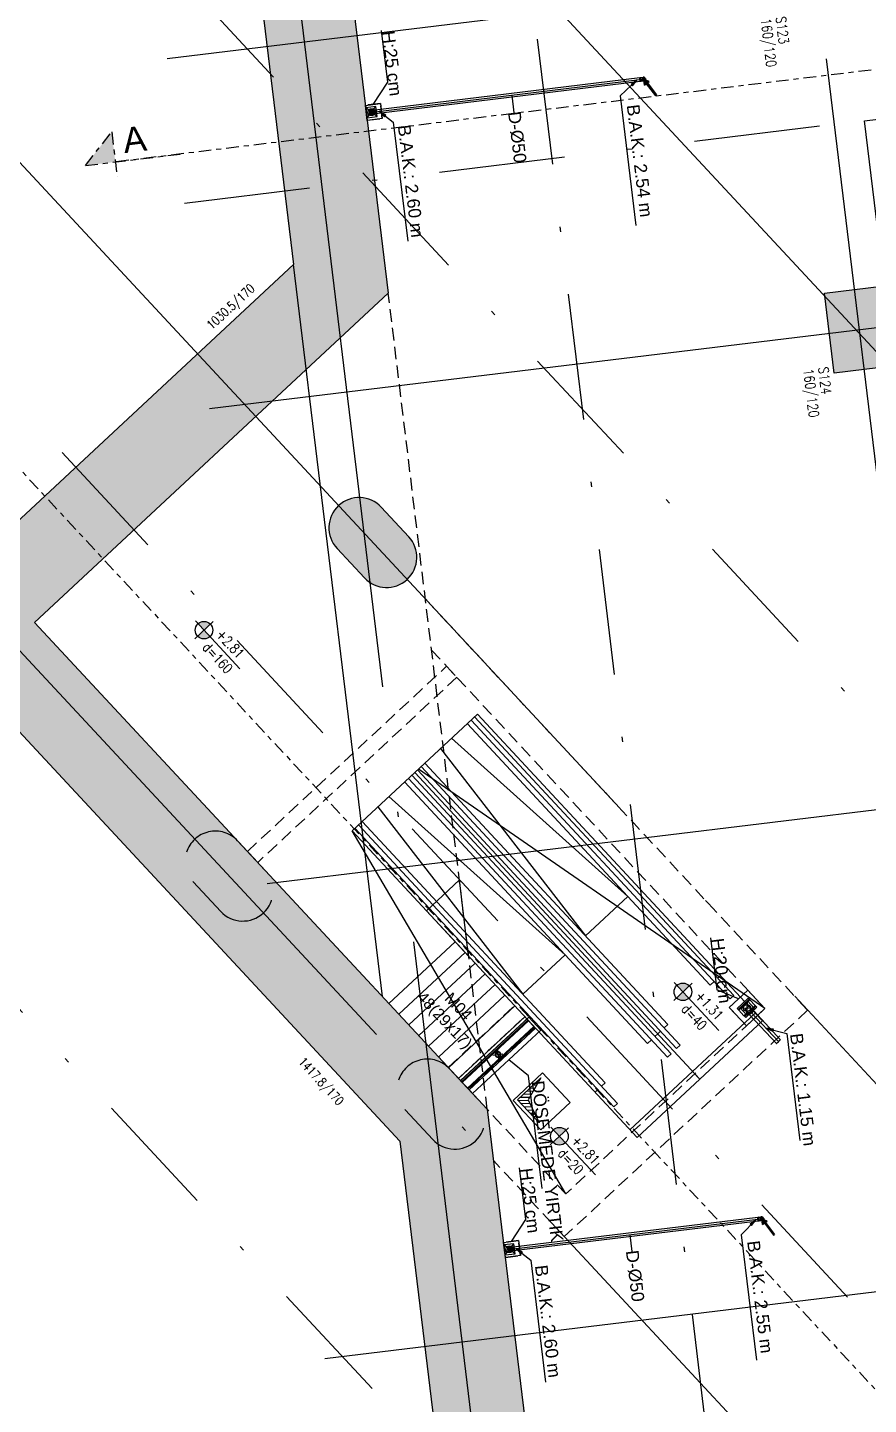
# Model space of a CAD drawing. Header units: millimetres. Extents: x 400408 to 401363, y 4543987 to 4544157.
# Drawn here: x 400431.7 to 400448.41, y 4544053.63 to 4544080.97 of the extents above; entities that cross this region are included whole.
import ezdxf
from ezdxf.enums import TextEntityAlignment as Align

# ---------------------------------------------------------------- set-up
doc = ezdxf.new("R2010")
doc.units = ezdxf.units.MM
for name, pattern in [('AKS', [3, 2.5, -0.25, 0, -0.25]), ('CENTER', [2, 1.25, -0.25, 0.25, -0.25]), ('CIZGI', [0.4, 0.25, -0.15]), ('CONTINU', [0]), ('DASHDOT2', [0.5, 0.25, -0.125, 0, -0.125]), ('HIDDEN', [0.375, 0.25, -0.125])]:
    doc.linetypes.add(name, pattern=pattern)
for name, color, linetype in [('aks prota', 2, 'AKS'), ('altlık_PROTA', 8, 'Continuous'), ('bosluk prota', 2, 'Continuous'), ('bosluk tarama prota', 8, 'Continuous'), ('kesit tarama prota', 252, 'Continuous'), ('kiriş prota', 6, 'Continuous'), ('kolon prota', 1, 'Continuous'), ('kolon tarama prota', 252, 'Continuous'), ('lkolon prota', 4, 'Continuous'), ('lperde prota', 4, 'Continuous'), ('merdiven prota', 2, 'Continuous'), ('perde prota', 1, 'Continuous'), ('PRT-AL-TUNEL_EKSENI', 14, 'DASHDOT2'), ('PRT-MI-a_fit_drainage', 10, 'Continuous'), ('prt-s-taxis', 7, 'Continuous'), ('skesit prota', 7, 'Continuous'), ('st-s_level (kot)', 6, 'Continuous'), ('st-s_levelmark (kot işareti)', 4, 'Continuous'), ('st_s_ölçü', 4, 'Continuous'), ('temel prota', 6, 'Continuous'), ('tkesit prota', 7, 'Continuous'), ('tkolon prota', 6, 'Continuous')]:
    doc.layers.add(name, color=color, linetype=linetype)
doc.styles.add('Arial', font='Arial.ttf')
doc.styles.add('OLCU', font='romanstw.shx')
doc.styles.add('PRT-MI-a_Arial', font='Arial.ttf', dxfattribs={"height": 30})
doc.styles.add('tkolon', font='romanstw.shx')

# ---------------------------------------------------------------- blocks, each defined once
blk = doc.blocks.new('MEKANİK+2.81')
at = {"layer": 'altlık_PROTA'}
for points in [[(17103, -55505), (17201, -55505), (17179, -55467), (17438, -55318), (17423, -55292), (17164, -55441), (17142, -55403), (17083, -55505)], [(36078, -55371), (36151, -55238), (36114, -55224)], [(17083, -55635), (17155, -55768), (17187, -55745)], [(39843, -55905), (39941, -55905), (39919, -55867), (40178, -55718), (40163, -55692), (39904, -55841), (39882, -55803), (39823, -55905)], [(39823, -56022), (39902, -56151), (39933, -56126)], [(17083, -60798), (17203, -60706), (17175, -60678)], [(39823, -60824), (39943, -60732), (39915, -60704)]]:
    blk.add_hatch(color=256, dxfattribs=at).paths.add_polyline_path(points, flags=0)
for p, q in [((36341, -55109), (35708, -55569)), ((35741, -55615), (36374, -55155)), ((35775, -55661), (36408, -55201)), ((36078, -55371), (36235, -54970)), ((36235, -54970), (38371, -54970)), ((17142, -55403), (17083, -55505)), ((17142, -55403), (17083, -55505)), ((17083, -55555), (17083, -55455)), ((17164, -55441), (17142, -55403)), ((17164, -55441), (17142, -55403)), ((17423, -55292), (17164, -55441)), ((17164, -55441), (17423, -55292)), ((17179, -55467), (17438, -55318)), ((17179, -55467), (17438, -55318)), ((17201, -55505), (17179, -55467)), ((17179, -55467), (17201, -55505)), ((17438, -55318), (17423, -55292)), ((17438, -55318), (17423, -55292)), ((35287, -55636), (35691, -55342)), ((35691, -55342), (35985, -55747)), ((36114, -55224), (36078, -55371)), ((36078, -55371), (36151, -55238)), ((36151, -55238), (36114, -55224)), ((17033, -55505), (17083, -55505)), ((17048, -55564), (17048, -55583)), ((17050, -55583), (17050, -60877)), ((17083, -55505), (17201, -55505)), ((17201, -55505), (17083, -55505)), ((17083, -55564), (17083, -55538)), ((17083, -55583), (17083, -55564)), ((17083, -60877), (17083, -55583)), ((17083, -55635), (17155, -55768)), ((17187, -55745), (17083, -55635)), ((17083, -55635), (17354, -56010)), ((17116, -60877), (17116, -55583)), ((17117, -55583), (17117, -55564)), ((17155, -55768), (17187, -55745)), ((35581, -56041), (35287, -55636)), ((35443, -55647), (35467, -55629)), ((35619, -55889), (35443, -55647)), ((35467, -55629), (35479, -55620)), ((35643, -55872), (35467, -55629)), ((35479, -55620), (35604, -55529)), ((35656, -55863), (35479, -55620)), ((35985, -55747), (35581, -56041)), ((35679, -55598), (35602, -55654)), ((35661, -55735), (35602, -55654)), ((35604, -55529), (35621, -55517)), ((35669, -55618), (35604, -55529)), ((35621, -55517), (35645, -55500)), ((35621, -55517), (35797, -55760)), ((35821, -55742), (35645, -55500)), ((35661, -55735), (35738, -55679)), ((35712, -55575), (35704, -55581)), ((35712, -55575), (35770, -55656)), ((35781, -55772), (35716, -55682)), ((35762, -55661), (35770, -55656)), ((35797, -55760), (35781, -55772)), ((35821, -55742), (35797, -55760)), ((40163, -55692), (39904, -55841)), ((39904, -55841), (40163, -55692)), ((39919, -55867), (40178, -55718)), ((39919, -55867), (40178, -55718)), ((40178, -55718), (40163, -55692)), ((40178, -55718), (40163, -55692)), ((17354, -56010), (19947, -56010)), ((35434, -55839), (35202, -56246)), ((35643, -55872), (35619, -55889)), ((35656, -55863), (35643, -55872)), ((35781, -55772), (35656, -55863)), ((39773, -55905), (39823, -55905)), ((39788, -55964), (39788, -55983)), ((39790, -55983), (39790, -60877)), ((39882, -55803), (39823, -55905)), ((39882, -55803), (39823, -55905)), ((39823, -55955), (39823, -55855)), ((39823, -55905), (39941, -55905)), ((39941, -55905), (39823, -55905)), ((39823, -55964), (39823, -55938)), ((39823, -55983), (39823, -55964)), ((39823, -60877), (39823, -55983)), ((39823, -56022), (39902, -56151)), ((39933, -56126), (39823, -56022)), ((39823, -56022), (40090, -56349)), ((39856, -60877), (39856, -55983)), ((39857, -55983), (39857, -55964)), ((39904, -55841), (39882, -55803)), ((39904, -55841), (39882, -55803)), ((39941, -55905), (39919, -55867)), ((39919, -55867), (39941, -55905)), ((34167, -56246), (35202, -56246)), ((39902, -56151), (39933, -56126)), ((40090, -56349), (42600, -56349)), ((17083, -58147), (17435, -58147)), ((39823, -58548), (40160, -58548)), ((35294, -60019), (35577, -59813)), ((35577, -59813), (36664, -61310)), ((36381, -61516), (35294, -60019)), ((35326, -60060), (35350, -60042)), ((36384, -61516), (35326, -60060)), ((35350, -60042), (35363, -60033)), ((36408, -61499), (35350, -60042)), ((35363, -60033), (35488, -59942)), ((36421, -61490), (35363, -60033)), ((35488, -59942), (35504, -59931)), ((36546, -61399), (35488, -59942)), ((35504, -59931), (35528, -59913)), ((35504, -59931), (36562, -61387)), ((36586, -61369), (35528, -59913)), ((36449, -60161), (36085, -60512)), ((38700, -60161), (36449, -60161)), ((15497, -60568), (16532, -60568)), ((16532, -60568), (16933, -60905)), ((17083, -60798), (17333, -60548)), ((17175, -60678), (17083, -60798)), ((17203, -60706), (17175, -60678)), ((17333, -60548), (19708, -60548)), ((35956, -60815), (35956, -60615)), ((38237, -60568), (39272, -60568)), ((39272, -60568), (39673, -60905)), ((39823, -60824), (40087, -60560)), ((40087, -60560), (42530, -60560)), ((16933, -61055), (16933, -60755)), ((16933, -60755), (17233, -60755)), ((17033, -60955), (17133, -60955)), ((17123, -60915), (17043, -60915)), ((17043, -60915), (17043, -60995)), ((17050, -60950), (17046, -60950)), ((17048, -60877), (17048, -60896)), ((17051, -60950), (17050, -60950)), ((17063, -60950), (17058, -60950)), ((17076, -60950), (17070, -60950)), ((17078, -60918), (17078, -60923)), ((17078, -60923), (17078, -60924)), ((17078, -60930), (17078, -60936)), ((17078, -60943), (17078, -60949)), ((17083, -60798), (17203, -60706)), ((17083, -60896), (17083, -60877)), ((17083, -60916), (17083, -60896)), ((17083, -61005), (17083, -60905)), ((17088, -60923), (17088, -60918)), ((17088, -60924), (17088, -60923)), ((17088, -60936), (17088, -60930)), ((17088, -60949), (17088, -60943)), ((17095, -60950), (17089, -60950)), ((17107, -60950), (17102, -60950)), ((17115, -60950), (17114, -60950)), ((17120, -60950), (17115, -60950)), ((17117, -60896), (17117, -60877)), ((17123, -60995), (17123, -60915)), ((17233, -60755), (17233, -61055)), ((35856, -60715), (36056, -60715)), ((39673, -61055), (39673, -60755)), ((39673, -60755), (39973, -60755)), ((39773, -60955), (39873, -60955)), ((39863, -60915), (39783, -60915)), ((39783, -60915), (39783, -60995)), ((39790, -60950), (39786, -60950)), ((39788, -60877), (39788, -60896)), ((39791, -60950), (39790, -60950)), ((39803, -60950), (39798, -60950)), ((39816, -60950), (39810, -60950)), ((39818, -60918), (39818, -60923)), ((39818, -60923), (39818, -60924)), ((39818, -60930), (39818, -60936)), ((39818, -60943), (39818, -60949)), ((39915, -60704), (39823, -60824)), ((39823, -60824), (39943, -60732)), ((39823, -60896), (39823, -60877)), ((39823, -60916), (39823, -60896)), ((39823, -61005), (39823, -60905)), ((39828, -60923), (39828, -60918)), ((39828, -60924), (39828, -60923)), ((39828, -60936), (39828, -60930)), ((39828, -60949), (39828, -60943)), ((39835, -60950), (39829, -60950)), ((39847, -60950), (39842, -60950)), ((39855, -60950), (39854, -60950)), ((39860, -60950), (39855, -60950)), ((39857, -60896), (39857, -60877)), ((39863, -60995), (39863, -60915)), ((39943, -60732), (39915, -60704)), ((39973, -60755), (39973, -61055)), ((17233, -61055), (16933, -61055)), ((17043, -60995), (17123, -60995)), ((17046, -60960), (17050, -60960)), ((17050, -60960), (17051, -60960)), ((17058, -60960), (17063, -60960)), ((17070, -60960), (17076, -60960)), ((17078, -60961), (17078, -60968)), ((17078, -60975), (17078, -60980)), ((17078, -60987), (17078, -60988)), ((17078, -60988), (17078, -60992)), ((17088, -60968), (17088, -60961)), ((17088, -60980), (17088, -60975)), ((17088, -60988), (17088, -60987)), ((17088, -60992), (17088, -60988)), ((17089, -60960), (17095, -60960)), ((17102, -60960), (17107, -60960)), ((17114, -60960), (17115, -60960)), ((17115, -60960), (17120, -60960)), ((39973, -61055), (39673, -61055)), ((39783, -60995), (39863, -60995)), ((39786, -60960), (39790, -60960)), ((39790, -60960), (39791, -60960)), ((39798, -60960), (39803, -60960)), ((39810, -60960), (39816, -60960)), ((39818, -60961), (39818, -60968)), ((39818, -60975), (39818, -60980)), ((39818, -60987), (39818, -60988)), ((39818, -60988), (39818, -60992)), ((39828, -60968), (39828, -60961)), ((39828, -60980), (39828, -60975)), ((39828, -60988), (39828, -60987)), ((39828, -60992), (39828, -60988)), ((39829, -60960), (39835, -60960)), ((39842, -60960), (39847, -60960)), ((39854, -60960), (39855, -60960)), ((39855, -60960), (39860, -60960)), ((36664, -61310), (36381, -61516)), ((36408, -61499), (36384, -61516)), ((36421, -61490), (36408, -61499)), ((36546, -61399), (36421, -61490)), ((36562, -61387), (36546, -61399)), ((36586, -61369), (36562, -61387))]:
    blk.add_line(p, q, dxfattribs=at)
at = {"layer": 'altlık_PROTA', "flags": 128}
for points in [[(17053, -55505), (17053, -55505), (17053, -55505), (17053, -55506), (17053, -55506), (17053, -55506), (17053, -55507), (17053, -55508), (17053, -55508), (17053, -55509), (17053, -55510), (17053, -55511), (17053, -55512), (17053, -55513), (17053, -55514), (17053, -55516), (17053, -55517), (17053, -55518)], [(17053, -55518), (17053, -55520), (17053, -55522), (17053, -55523), (17053, -55525), (17053, -55527), (17053, -55529), (17053, -55531), (17053, -55532), (17053, -55535), (17053, -55537), (17053, -55539), (17053, -55541), (17053, -55543), (17053, -55545), (17053, -55548), (17053, -55550), (17053, -55552), (17053, -55554), (17053, -55557), (17053, -55559), (17053, -55562), (17053, -55564), (17053, -55564)], [(17113, -55518), (17113, -55517), (17113, -55516), (17113, -55514), (17113, -55513), (17113, -55512), (17113, -55511), (17113, -55510), (17113, -55509), (17113, -55508), (17113, -55508), (17113, -55507), (17113, -55506), (17113, -55506), (17113, -55506), (17113, -55505), (17113, -55505), (17113, -55505)], [(17113, -55564), (17113, -55562), (17113, -55559), (17113, -55557), (17113, -55555), (17113, -55552), (17113, -55550), (17113, -55548), (17113, -55545), (17113, -55543), (17113, -55541), (17113, -55539), (17113, -55537), (17113, -55535), (17113, -55533), (17113, -55531), (17113, -55529), (17113, -55527), (17113, -55525), (17113, -55523), (17113, -55522), (17113, -55520), (17113, -55518)], [(39793, -55905), (39793, -55905), (39793, -55905), (39793, -55906), (39793, -55906), (39793, -55906), (39793, -55907), (39793, -55908), (39793, -55908), (39793, -55909), (39793, -55910), (39793, -55911), (39793, -55912), (39793, -55913), (39793, -55914), (39793, -55916), (39793, -55917), (39793, -55918)], [(39793, -55918), (39793, -55920), (39793, -55922), (39793, -55923), (39793, -55925), (39793, -55927), (39793, -55929), (39793, -55931), (39793, -55932), (39793, -55935), (39793, -55937), (39793, -55939), (39793, -55941), (39793, -55943), (39793, -55945), (39793, -55948), (39793, -55950), (39793, -55952), (39793, -55954), (39793, -55957), (39793, -55959), (39793, -55962), (39793, -55964), (39793, -55964)], [(39853, -55918), (39853, -55917), (39853, -55916), (39853, -55914), (39853, -55913), (39853, -55912), (39853, -55911), (39853, -55910), (39853, -55909), (39853, -55908), (39853, -55908), (39853, -55907), (39853, -55906), (39853, -55906), (39853, -55906), (39853, -55905), (39853, -55905), (39853, -55905)], [(39853, -55964), (39853, -55962), (39853, -55959), (39853, -55957), (39853, -55955), (39853, -55952), (39853, -55950), (39853, -55948), (39853, -55945), (39853, -55943), (39853, -55941), (39853, -55939), (39853, -55937), (39853, -55935), (39853, -55933), (39853, -55931), (39853, -55929), (39853, -55927), (39853, -55925), (39853, -55923), (39853, -55922), (39853, -55920), (39853, -55918)], [(17053, -60915), (17053, -60913), (17053, -60911), (17053, -60908), (17053, -60906), (17053, -60904), (17053, -60901), (17053, -60899), (17053, -60897), (17053, -60896)], [(17053, -60939), (17053, -60937), (17053, -60935), (17053, -60934), (17053, -60932), (17053, -60930), (17053, -60928), (17053, -60926), (17053, -60924), (17053, -60922), (17053, -60920), (17053, -60917), (17053, -60915)], [(17053, -60955), (17053, -60955), (17053, -60955), (17053, -60955), (17053, -60954), (17053, -60954), (17053, -60954), (17053, -60953), (17053, -60952), (17053, -60951), (17053, -60951), (17053, -60950), (17053, -60949), (17053, -60947), (17053, -60946)], [(17083, -60985), (17081, -60985), (17080, -60985), (17079, -60985), (17078, -60985), (17077, -60985), (17075, -60985), (17074, -60984), (17073, -60984), (17072, -60983), (17071, -60983), (17070, -60983), (17069, -60982), (17068, -60981), (17067, -60981), (17066, -60980), (17065, -60979), (17064, -60979), (17063, -60978), (17062, -60977), (17061, -60976), (17060, -60975), (17059, -60974), (17059, -60973), (17058, -60973), (17057, -60972), (17057, -60970), (17056, -60969), (17056, -60968), (17055, -60967), (17055, -60966), (17054, -60965), (17054, -60964), (17053, -60963), (17053, -60962), (17053, -60960), (17053, -60959), (17053, -60958), (17053, -60957), (17053, -60956), (17053, -60955)], [(17113, -60956), (17113, -60958), (17113, -60959), (17112, -60960), (17112, -60961), (17112, -60962), (17112, -60964), (17111, -60965), (17111, -60966), (17110, -60967), (17110, -60968), (17109, -60969), (17109, -60970), (17108, -60971), (17108, -60972), (17107, -60973), (17106, -60974), (17105, -60975), (17105, -60976), (17104, -60977), (17103, -60978), (17102, -60978), (17101, -60979), (17100, -60980), (17099, -60981), (17098, -60981), (17097, -60982), (17096, -60982), (17095, -60983), (17094, -60983), (17092, -60984), (17091, -60984), (17090, -60984), (17089, -60985), (17088, -60985), (17087, -60985), (17085, -60985), (17084, -60985), (17083, -60985), (17083, -60985)], [(17113, -60896), (17113, -60899), (17113, -60901), (17113, -60904), (17113, -60906), (17113, -60908), (17113, -60911), (17113, -60913), (17113, -60915)], [(17113, -60915), (17113, -60917), (17113, -60920), (17113, -60922), (17113, -60924), (17113, -60926), (17113, -60928), (17113, -60930), (17113, -60932), (17113, -60934), (17113, -60935), (17113, -60937), (17113, -60939)], [(17113, -60946), (17113, -60947), (17113, -60948), (17113, -60950), (17113, -60951), (17113, -60951), (17113, -60952), (17113, -60953), (17113, -60954), (17113, -60954), (17113, -60954), (17113, -60955), (17113, -60955), (17113, -60955), (17113, -60955)], [(39793, -60915), (39793, -60913), (39793, -60911), (39793, -60908), (39793, -60906), (39793, -60904), (39793, -60901), (39793, -60899), (39793, -60897), (39793, -60896)], [(39793, -60939), (39793, -60937), (39793, -60935), (39793, -60934), (39793, -60932), (39793, -60930), (39793, -60928), (39793, -60926), (39793, -60924), (39793, -60922), (39793, -60920), (39793, -60917), (39793, -60915)], [(39793, -60955), (39793, -60955), (39793, -60955), (39793, -60955), (39793, -60954), (39793, -60954), (39793, -60954), (39793, -60953), (39793, -60952), (39793, -60951), (39793, -60951), (39793, -60950), (39793, -60949), (39793, -60947), (39793, -60946)], [(39823, -60985), (39821, -60985), (39820, -60985), (39819, -60985), (39818, -60985), (39817, -60985), (39815, -60985), (39814, -60984), (39813, -60984), (39812, -60983), (39811, -60983), (39810, -60983), (39809, -60982), (39808, -60981), (39807, -60981), (39806, -60980), (39805, -60979), (39804, -60979), (39803, -60978), (39802, -60977), (39801, -60976), (39800, -60975), (39799, -60974), (39799, -60973), (39798, -60973), (39797, -60972), (39797, -60970), (39796, -60969), (39796, -60968), (39795, -60967), (39795, -60966), (39794, -60965), (39794, -60964), (39793, -60963), (39793, -60962), (39793, -60960), (39793, -60959), (39793, -60958), (39793, -60957), (39793, -60956), (39793, -60955)], [(39853, -60956), (39853, -60958), (39853, -60959), (39852, -60960), (39852, -60961), (39852, -60962), (39852, -60964), (39851, -60965), (39851, -60966), (39850, -60967), (39850, -60968), (39849, -60969), (39849, -60970), (39848, -60971), (39848, -60972), (39847, -60973), (39846, -60974), (39845, -60975), (39845, -60976), (39844, -60977), (39843, -60978), (39842, -60978), (39841, -60979), (39840, -60980), (39839, -60981), (39838, -60981), (39837, -60982), (39836, -60982), (39835, -60983), (39834, -60983), (39832, -60984), (39831, -60984), (39830, -60984), (39829, -60985), (39828, -60985), (39827, -60985), (39825, -60985), (39824, -60985), (39823, -60985), (39823, -60985)], [(39853, -60896), (39853, -60899), (39853, -60901), (39853, -60904), (39853, -60906), (39853, -60908), (39853, -60911), (39853, -60913), (39853, -60915)], [(39853, -60915), (39853, -60917), (39853, -60920), (39853, -60922), (39853, -60924), (39853, -60926), (39853, -60928), (39853, -60930), (39853, -60932), (39853, -60934), (39853, -60935), (39853, -60937), (39853, -60939)], [(39853, -60946), (39853, -60947), (39853, -60948), (39853, -60950), (39853, -60951), (39853, -60951), (39853, -60952), (39853, -60953), (39853, -60954), (39853, -60954), (39853, -60954), (39853, -60955), (39853, -60955), (39853, -60955), (39853, -60955)]]:
    blk.add_lwpolyline(points, dxfattribs=at)
at = {"layer": 'altlık_PROTA'}
for centre, radius, start, end in [((17083, -55505), 34.3, 90, 208.0819), ((17083, -55505), 33, 59.8226, 180), ((17083, -55505), 30.2, 90, 184.5868), ((17083, -55505), 34.3, 60, 90), ((17083, -55489), 16.5, 30, 90), ((17083, -55505), 30.2, 60.004, 90), ((17083, -55505), 33, 180, 0), ((17083, -55522), 16.5, 90, 270), ((17083, -55505), 30.2, 350, 0.0078), ((17083, -55505), 34.3, 331.9253, 0), ((39823, -55905), 34.3, 90, 208.0819), ((39823, -55905), 33, 59.8226, 180), ((39823, -55905), 33, 180, 0), ((39823, -55905), 30.2, 90, 184.5868), ((39823, -55922), 16.5, 90, 270), ((39823, -55905), 34.3, 60, 90), ((39823, -55889), 16.5, 30, 90), ((39823, -55905), 30.2, 60.004, 90), ((39823, -55905), 30.2, 350, 0.0078), ((39823, -55905), 34.3, 331.9253, 0), ((35956, -60715), 57.2, 0, 180), ((35956, -60715), 50, 126, 306), ((35956, -60715), 50, 306, 126), ((35956, -60686), 28.6, 270, 90), ((17083, -60955), 37.3, 97.6967, 172.3033), ((17083, -60955), 34.3, 90, 270), ((17083, -60955), 33, 0, 180), ((17083, -60955), 33, 180, 0), ((17083, -60955), 32, 98.9893, 171.0107), ((17083, -60955), 25.3, 101.3831, 168.6169), ((17083, -60955), 20, 104.4775, 165.5225), ((17083, -60972), 16.5, 90, 270), ((17083, -60955), 13.3, 112.0243, 157.9757), ((17083, -60955), 8, 128.6822, 141.3178), ((17083, -60955), 34.3, 270, 90), ((17083, -60939), 16.5, 270, 90), ((17083, -60955), 37.3, 7.6967, 82.3033), ((17083, -60955), 32, 8.9893, 81.0107), ((17083, -60955), 25.3, 11.3831, 78.6169), ((17083, -60955), 20, 14.4775, 75.5225), ((17083, -60955), 13.3, 22.0243, 67.9757), ((17083, -60955), 8, 38.6822, 51.3178), ((35956, -60715), 57.2, 180, 0), ((35956, -60743), 28.6, 90, 270), ((39823, -60955), 37.3, 97.6967, 172.3033), ((39823, -60955), 34.3, 90, 270), ((39823, -60955), 33, 0, 180), ((39823, -60955), 33, 180, 0), ((39823, -60955), 32, 98.9893, 171.0107), ((39823, -60955), 25.3, 101.3831, 168.6169), ((39823, -60955), 20, 104.4775, 165.5225), ((39823, -60972), 16.5, 90, 270), ((39823, -60955), 13.3, 112.0243, 157.9757), ((39823, -60955), 8, 128.6822, 141.3178), ((39823, -60955), 34.3, 270, 90), ((39823, -60939), 16.5, 270, 90), ((39823, -60955), 37.3, 7.6967, 82.3033), ((39823, -60955), 32, 8.9893, 81.0107), ((39823, -60955), 25.3, 11.3831, 78.6169), ((39823, -60955), 20, 14.4775, 75.5225), ((39823, -60955), 13.3, 22.0243, 67.9757), ((39823, -60955), 8, 38.6822, 51.3178), ((17083, -60955), 37.3, 187.6967, 262.3033), ((17083, -60955), 32, 188.9893, 261.0107), ((17083, -60955), 25.3, 191.3831, 258.6169), ((17083, -60955), 20, 194.4775, 255.5225), ((17083, -60955), 13.3, 202.0243, 247.9757), ((17083, -60955), 8, 218.6822, 231.3178), ((17083, -60955), 37.3, 277.6967, 352.3033), ((17083, -60955), 13.3, 292.0243, 337.9757), ((17083, -60955), 8, 308.6822, 321.3178), ((17083, -60955), 25.3, 281.3831, 348.6169), ((17083, -60955), 20, 284.4775, 345.5225), ((17083, -60955), 32, 278.9893, 351.0107), ((39823, -60955), 37.3, 187.6967, 262.3033), ((39823, -60955), 32, 188.9893, 261.0107), ((39823, -60955), 25.3, 191.3831, 258.6169), ((39823, -60955), 20, 194.4775, 255.5225), ((39823, -60955), 13.3, 202.0243, 247.9757), ((39823, -60955), 8, 218.6822, 231.3178), ((39823, -60955), 37.3, 277.6967, 352.3033), ((39823, -60955), 13.3, 292.0243, 337.9757), ((39823, -60955), 8, 308.6822, 321.3178), ((39823, -60955), 25.3, 281.3831, 348.6169), ((39823, -60955), 20, 284.4775, 345.5225), ((39823, -60955), 32, 278.9893, 351.0107)]:
    blk.add_arc(centre, radius, start, end, dxfattribs=at)
for centre, major_axis, start_param, end_param in [((36374, -55155), (-33.6, 46.2), 4.712389, 6.283185), ((36374, -55155), (-33.6, 46.2), 3.141593, 4.712389), ((17083, -55583), (34.3, 0), 1.570796, 3.403392), ((17083, -55564), (34.3, 0), 1.570796, 3.141593), ((17083, -55583), (33, 0), 2.680781, 3.141593), ((17083, -55583), (34.3, 0), 3.403392, 4.712389), ((17083, -55564), (34.3, 0), 0, 1.570796), ((17083, -55583), (34.3, 0), 6.021386, 7.853982), ((17083, -55583), (34.3, 0), 4.712389, 6.021386), ((17083, -55583), (33, 0), 0, 0.460812), ((35741, -55615), (-33.6, 46.2), 0, 0.500525), ((35741, -55615), (-33.6, 46.2), 4.712389, 6.283185), ((35741, -55615), (-33.6, 46.2), 0.501395, 1.570796), ((35741, -55615), (-33.6, 46.2), 1.570796, 2.640356), ((35741, -55615), (-33.6, 46.2), 3.141593, 4.712389), ((35741, -55615), (-33.6, 46.2), 2.641226, 3.141593), ((39823, -55983), (34.3, 0), 1.570796, 3.403392), ((39823, -55964), (34.3, 0), 1.570796, 3.141593), ((39823, -55983), (33, 0), 2.680781, 3.141593), ((39823, -55983), (34.3, 0), 3.403392, 4.712389), ((39823, -55964), (34.3, 0), 0, 1.570796), ((39823, -55983), (34.3, 0), 6.021386, 7.853982), ((39823, -55983), (34.3, 0), 4.712389, 6.021386), ((39823, -55983), (33, 0), 0, 0.460812), ((17083, -60896), (34.3, 0), 1.570796, 3.665191), ((17083, -60877), (-34.3, 0), 4.712389, 6.283185), ((17083, -60877), (33, 0), 2.680781, 3.141593), ((17083, -60896), (-30.2, 0), 5.061455, 6.457718), ((17083, -60877), (33, 0), 3.403392, 4.712389), ((17083, -60877), (-34.3, 0), 3.141593, 4.712389), ((17083, -60877), (33, 0), 4.712389, 6.021386), ((17083, -60896), (-34.3, 0), 2.617994, 4.712389), ((17083, -60896), (-30.2, 0), 2.96706, 4.363323), ((17083, -60877), (33, 0), 0, 0.460812), ((39823, -60896), (34.3, 0), 1.570796, 3.665191), ((39823, -60877), (-34.3, 0), 4.712389, 6.283185), ((39823, -60877), (33, 0), 2.680781, 3.141593), ((39823, -60896), (-30.2, 0), 5.061455, 6.457718), ((39823, -60877), (33, 0), 3.403392, 4.712389), ((39823, -60877), (-34.3, 0), 3.141593, 4.712389), ((39823, -60877), (33, 0), 4.712389, 6.021386), ((39823, -60896), (-34.3, 0), 2.617994, 4.712389), ((39823, -60896), (-30.2, 0), 2.96706, 4.363323), ((39823, -60877), (33, 0), 0, 0.460812)]:
    blk.add_ellipse(centre, major_axis=major_axis, ratio=0.01, start_param=start_param, end_param=end_param, dxfattribs=at)
at = {"layer": 'altlık_PROTA', "style": 'Arial'}
for s, p in [('B.A.K.: 1.15 m', (36252, -54908)), ('B.A.K.: 2.54 m', (17556, -55905)), ('H:20 cm', (34190, -56233)), ('B.A.K.: 2.55 m', (40235, -56250)), ('D-Ø50', (17409, -58262)), ('D-Ø50', (40134, -58664)), ('DÖŞEMEDE YIRTIK', (36567, -60117)), ('H:25 cm', (15521, -60555)), ('B.A.K.: 2.60 m', (17409, -60467)), ('H:25 cm', (38261, -60555)), ('B.A.K.: 2.60 m', (40207, -60492))]:
    blk.add_text(s, height=250, dxfattribs=at).set_placement(p)
blk = doc.blocks.new('A$C5FA63770')
at = {"color": 253}
blk.add_lwpolyline([(-574.4, 268.9), (-574.4, 98.9)], dxfattribs=at)
at = {"layer": 'st_s_ölçü', "color": 252, "ltscale": 0.1}
blk.add_line((236, 98.9), (236, 268.9), dxfattribs=at)
for points in [[(-574.4, 98.9), (257, 98.9), (257, 268.9), (-574.4, 268.9)], [(-574.4, 261.4), (181.3, 261.4), (181.3, 251.7), (-574.4, 251.7)], [(-574.4, 241.4), (134.3, 241.4), (134.3, 251.7)], [(134.3, 268.9), (134.3, 261.4)], [(-574.4, 168.9), (-105.9, 126.4), (-105.9, 241.4), (-574.4, 198.9)], [(-574.4, 126.4), (134.3, 126.4), (134.3, 116.2)], [(-574.4, 106.4), (181.3, 106.4), (181.3, 116.2), (-574.4, 116.2)], [(134.3, 98.9), (134.3, 106.4)]]:
    blk.add_lwpolyline(points, dxfattribs=at)
blk = doc.blocks.new('Stair_Anotation')
at = {"color": 0, "style": 'PRT-MI-a_Arial'}
blk.add_attdef('M.ADI', text='', height=0.2, dxfattribs=at).set_placement((0, 0), align=Align.BOTTOM_CENTER)
blk.add_attdef('BAS.SAYI-(EN-RIHT)', text='', height=0.2, dxfattribs=at).set_placement((0, -0.08), align=Align.TOP_CENTER)
blk = doc.blocks.new('PLAN_KOT')
at = {"layer": 'st-s_levelmark (kot işareti)'}
h = blk.add_hatch(color=256, dxfattribs=at)
h.paths.add_polyline_path([(0, 17.5, 0.414214), (-17.5, 0), (0, 0)])
h.paths.add_polyline_path([(17.5, 0), (0, 0), (0, -17.5, 0.414214)])
for p, q in [((105, 0), (-25, 0)), ((0, 25), (0, -25))]:
    blk.add_line(p, q, dxfattribs=at)
blk.add_circle((0, 0), 17.5, dxfattribs=at)
at = {"layer": 'st-s_level (kot)', "color": 6, "style": 'OLCU', "width": 0.8}
for tag, p in [('KOT', (22.7, 9.8)), ('DÖŞEME_KALINLIĞI', (22.7, -27.6))]:
    blk.add_attdef(tag, p, '', height=20, dxfattribs=at)
blk = doc.blocks.new('YER SUZGECI_20x20')
at = {"color": 2}
blk.add_lwpolyline([(-20, 0), (0, 0), (0, 20), (-20, 20)], close=True, dxfattribs=at)
for points in [[(0, 20), (-20, 0)], [(-20, 20), (0, 0)]]:
    blk.add_lwpolyline(points, dxfattribs=at)
blk.add_circle((-10, 10), 7, dxfattribs=at)

msp = doc.modelspace()

# ---------------------------------------------------------------- hatches: boundary and pattern name
at = {"layer": 'bosluk tarama prota'}
h = msp.add_hatch(dxfattribs=at)
h.set_pattern_fill('ANSI31', color=256, scale=0.5, angle=158.0417)
h.set_pattern_definition([(358.04168, (400464.759166, 4544039.36694), (0.00213577, 0.0624635), [])])
h.paths.add_polyline_path([(400441.438, 4544059.683), (400441.901, 4544060.115), (400441.646, 4544059.678), (400441.868, 4544059.223)])
at = {"layer": 'kesit tarama prota'}
h = msp.add_hatch(color=256, dxfattribs=at)
h.dxf.hatch_style = 1
h.paths.add_polyline_path([(400433.376, 4544078.896), (400432.853, 4544078.228), (400433.448, 4544078.3)])
at = {"layer": 'kolon tarama prota'}
h = msp.add_hatch(color=256, dxfattribs=at)
h.dxf.hatch_style = 1
h.paths.add_polyline_path([(400442.735, 4544043.866), (400440.834, 4544059.492), (400431.844, 4544069.158), (400438.87, 4544075.692), (400436.771, 4544092.974), (400475.586, 4544097.688), (400488.037, 4543995.155), (400469.195, 4544015.415), (400469.653, 4544011.64), (400470.116, 4544011.142), (400470.068, 4544011.539), (400490.533, 4543989.535), (400477.132, 4544099.89), (400434.743, 4544094.743), (400436.987, 4544076.262), (400429.442, 4544069.245), (400439.097, 4544058.863), (400441.059, 4544042.73), (400461.517, 4544020.733), (400461.565, 4544020.336), (400462.029, 4544019.838), (400461.57, 4544023.613), (400459.417, 4544025.929), (400461.467, 4544027.835), (400459.683, 4544029.754), (400459.463, 4544029.55), (400461.043, 4544027.851), (400459.212, 4544026.148)])
h = msp.add_hatch(color=256, dxfattribs=at)
h.dxf.hatch_style = 1
h.paths.add_polyline_path([(400448.724, 4544075.84), (400448.917, 4544074.252), (400447.725, 4544074.107), (400447.532, 4544075.696)])
h = msp.add_hatch(color=256, dxfattribs=at)
h.dxf.hatch_style = 1
h.paths.add_polyline_path([(400439.275, 4544070.859), (400438.73, 4544071.445, 1), (400437.851, 4544070.628), (400438.396, 4544070.042, 1)])

# ---------------------------------------------------------------- linework, layer by layer
at = {"layer": 'aks prota', "ltscale": 10}
for p, q in [((400454.214, 4544025.649), (400445.253, 4544099.44)), ((400454.214, 4544025.649), (400445.253, 4544099.44)), ((400454.214, 4544025.649), (400445.253, 4544099.44)), ((400442.389, 4544038.001), (400435.078, 4544098.205)), ((400442.389, 4544038.001), (400435.078, 4544098.205)), ((400442.389, 4544038.001), (400435.078, 4544098.205)), ((400512.214, 4544006.089), (400428.167, 4544096.459)), ((400512.214, 4544006.089), (400428.167, 4544096.459)), ((400504.965, 4543999.347), (400420.917, 4544089.717)), ((400504.965, 4543999.347), (400420.917, 4544089.717)), ((400434.475, 4544080.356), (400480.835, 4544085.985)), ((400434.475, 4544080.356), (400480.835, 4544085.985)), ((400434.475, 4544080.356), (400480.835, 4544085.985)), ((400500.132, 4543994.852), (400416.084, 4544085.222)), ((400435.319, 4544073.407), (400481.679, 4544079.036)), ((400435.319, 4544073.407), (400481.679, 4544079.036)), ((400435.319, 4544073.407), (400481.679, 4544079.036)), ((400492.882, 4543988.11), (400408.835, 4544078.48)), ((400492.882, 4543988.11), (400408.835, 4544078.48)), ((400436.465, 4544063.976), (400482.824, 4544069.606)), ((400436.465, 4544063.976), (400482.824, 4544069.606)), ((400436.465, 4544063.976), (400482.824, 4544069.606)), ((400437.61, 4544054.546), (400483.969, 4544060.176)), ((400437.61, 4544054.545), (400483.969, 4544060.175))]:
    msp.add_line(p, q, dxfattribs=at)
at = {"layer": 'bosluk prota'}
msp.add_lwpolyline([(400441.438, 4544059.683), (400441.901, 4544060.115), (400441.646, 4544059.678), (400441.868, 4544059.223)], close=True, dxfattribs=at)
at = {"layer": 'kiriş prota'}
msp.add_lwpolyline([(400453.985, 4544079.803), (400454.406, 4544076.329), (400448.748, 4544075.642), (400448.327, 4544079.116)], close=True, dxfattribs=at)
at = {"layer": 'kolon prota', "color": 1}
msp.add_lwpolyline([(400448.724, 4544075.84), (400448.917, 4544074.252), (400447.725, 4544074.107), (400447.532, 4544075.696)], close=True, dxfattribs=at)
msp.add_lwpolyline([(400438.73, 4544071.445, 1), (400437.851, 4544070.628), (400438.396, 4544070.042, 1), (400439.275, 4544070.859)], format="xyb", close=True, dxfattribs=at)
at = {"layer": 'kolon prota', "color": 5, "linetype": 'HIDDEN', "ltscale": 5}
for points in [[(400435.875, 4544064.824, 1), (400434.996, 4544064.007), (400435.541, 4544063.421, 1), (400436.42, 4544064.238)], [(400440.085, 4544060.297, 1), (400439.206, 4544059.48), (400439.751, 4544058.894, 1), (400440.63, 4544059.711)]]:
    msp.add_lwpolyline(points, format="xyb", close=True, dxfattribs=at)
at = {"layer": 'merdiven prota', "color": 4}
for points in [[(400446.349, 4544061.491), (400439.468, 4544066.247)], [(400442.395, 4544057.813), (400438.15, 4544065.021)]]:
    msp.add_lwpolyline(points, dxfattribs=at)
at = {"layer": 'merdiven prota', "linetype": 'HIDDEN', "ltscale": 10}
for points in [[(400440.199, 4544062.818), (400438.881, 4544061.592)], [(400440.396, 4544062.605), (400439.078, 4544061.38)], [(400440.594, 4544062.393), (400439.276, 4544061.167)], [(400440.791, 4544062.181), (400439.473, 4544060.955)], [(400440.989, 4544061.968), (400439.671, 4544060.743)], [(400441.186, 4544061.756), (400439.868, 4544060.53)], [(400441.384, 4544061.544), (400440.066, 4544060.318)], [(400441.581, 4544061.331), (400440.263, 4544060.105)], [(400441.581, 4544061.331), (400440.263, 4544060.105)], [(400446.158, 4544061.402), (400446.301, 4544061.248), (400445.057, 4544060.091), (400444.914, 4544060.244)], [(400444.958, 4544060.197), (400445.057, 4544060.091), (400443.812, 4544058.933), (400443.713, 4544059.039)]]:
    msp.add_lwpolyline(points, dxfattribs=at)
at = {"layer": 'perde prota'}
for points in [[(400469.195, 4544015.415), (400469.653, 4544011.64), (400470.116, 4544011.142), (400470.068, 4544011.539), (400490.533, 4543989.535), (400477.132, 4544099.89), (400434.743, 4544094.743), (400436.987, 4544076.262), (400429.442, 4544069.245), (400439.097, 4544058.863), (400441.059, 4544042.73), (400461.517, 4544020.733), (400461.565, 4544020.336), (400462.029, 4544019.838), (400461.57, 4544023.613)], [(400469.195, 4544015.415), (400488.037, 4543995.155), (400475.586, 4544097.688), (400436.771, 4544092.974), (400438.87, 4544075.692), (400431.844, 4544069.158), (400440.834, 4544059.492), (400442.735, 4544043.866), (400459.212, 4544026.148)]]:
    msp.add_lwpolyline(points, dxfattribs=at)
at = {"layer": 'PRT-AL-TUNEL_EKSENI', "ltscale": 10}
for p, q in [((400447.668, 4544032.687), (400439.645, 4544098.759)), ((400424.469, 4544093.02), (400508.516, 4544002.65)), ((400418.501, 4544087.469), (400502.548, 4543997.099)), ((400434.824, 4544077.483), (400481.184, 4544083.113)), ((400412.533, 4544081.919), (400496.58, 4543991.549))]:
    msp.add_line(p, q, dxfattribs=at)
at = {"layer": 'PRT-MI-a_fit_drainage', "color": 2, "linetype": 'CIZGI'}
for points in [[(400438.714, 4544079.46), (400438.416, 4544079.424), (400438.453, 4544079.126), (400438.75, 4544079.162)], [(400446.349, 4544061.491), (400446.009, 4544061.857), (400445.642, 4544061.516), (400445.983, 4544061.15)], [(400441.456, 4544056.886), (400441.158, 4544056.85), (400441.194, 4544056.552), (400441.492, 4544056.588)]]:
    msp.add_lwpolyline(points, close=True, dxfattribs=at)
at = {"layer": 'skesit prota', "linetype": 'CENTER', "ltscale": 0.2}
for p, q in [((400485.584, 4544084.631), (400433.448, 4544078.3)), ((400432.853, 4544078.228), (400433.376, 4544078.896)), ((400433.376, 4544078.896), (400433.484, 4544078.002)), ((400432.853, 4544078.228), (400434.838, 4544078.469))]:
    msp.add_line(p, q, dxfattribs=at)
msp.add_lwpolyline([(400427.999, 4544076.019), (400492.88, 4544006.257)], dxfattribs=at)
at = {"layer": 'temel prota', "color": 5}
msp.add_lwpolyline([(400438.752, 4544061.73), (400436.987, 4544076.262)], dxfattribs=at)
at = {"layer": 'temel prota', "color": 5, "linetype": 'HIDDEN'}
for points in [[(400440.834, 4544059.492), (400438.87, 4544075.692)], [(400439.605, 4544069.623), (400447.197, 4544061.46), (400442.364, 4544056.965), (400440.957, 4544058.478)], [(400439.728, 4544068.61), (400446.349, 4544061.491)], [(400446.349, 4544061.491), (400442.395, 4544057.813), (400440.834, 4544059.492)]]:
    msp.add_lwpolyline(points, dxfattribs=at)
for points in [[(400440.026, 4544068.289), (400440.231, 4544068.07), (400436.276, 4544064.392), (400436.072, 4544064.611)], [(400441.377, 4544061.551), (400441.581, 4544061.331), (400440.263, 4544060.105), (400440.059, 4544060.325)]]:
    msp.add_lwpolyline(points, close=True, dxfattribs=at)
at = {"layer": 'temel prota'}
msp.add_lwpolyline([(400440.284, 4544064.048), (400439.625, 4544063.435), (400440.465, 4544062.531), (400440.282, 4544064.046)], dxfattribs=at)
at = {"layer": 'temel prota', "linetype": 'HIDDEN'}
msp.add_lwpolyline([(400441.581, 4544061.331), (400441.785, 4544061.112), (400440.467, 4544059.886), (400440.263, 4544060.105)], close=True, dxfattribs=at)
at = {"layer": 'temel prota'}
msp.add_lwpolyline([(400441.35, 4544059.669), (400441.935, 4544060.215), (400442.481, 4544059.63), (400441.896, 4544059.084)], close=True, dxfattribs=at)

# ---------------------------------------------------------------- block references
for name, p, xscale, yscale, zscale, rotation in [('MEKANİK+2.81', (400496.985, 4544103.593), 0.001, 0.001, 0.001, 276.9239939574845), ('A$C5FA63770', (400442.582, 4544061.299), 0.01, 0.01, 0.01, 312.9239939575232), ('A$C5FA63770', (400441.337, 4544060.141), 0.01, 0.01, 0.01, 312.9239939575232)]:
    msp.add_blockref(name, p, dxfattribs=dict(xscale=xscale, yscale=yscale, zscale=zscale, rotation=rotation))
at = {"layer": 'PRT-MI-a_fit_drainage', "color": 2, "xscale": 0.01, "yscale": 0.01, "zscale": 0.01}
for p, rotation in [((400438.423, 4544079.374), 186.9239939575464), ((400446.001, 4544061.645), 132.9239939575123), ((400441.164, 4544056.8), 186.92399395753)]:
    msp.add_blockref('YER SUZGECI_20x20', p, dxfattribs=dict(at, rotation=rotation))
at = {"layer": 'prt-s-taxis'}
ref = msp.add_blockref('Stair_Anotation', (400440.14, 4544061.404), dxfattribs=dict(at, xscale=-1.125, yscale=1.125, zscale=1.125, rotation=313.4729572119802))
ref.add_attrib('M.ADI', 'M04', dxfattribs={"layer": '0', "color": 0, "height": 0.225, "rotation": 313.473, "style": 'PRT-MI-a_Arial'}).set_placement((400440.134, 4544061.411), align=Align.BOTTOM_CENTER)
ref.add_attrib('BAS.SAYI-(EN-RIHT)', '48(29x17)', dxfattribs={"layer": '0', "color": 0, "height": 0.225, "rotation": 313.473, "style": 'PRT-MI-a_Arial'}).set_placement((400440.074, 4544061.343), align=Align.TOP_CENTER)
at = {"layer": 'st-s_level (kot)', "linetype": 'CONTINU', "ltscale": 0.1, "xscale": 0.01, "yscale": 0.01, "zscale": 0.01, "rotation": 312.9239939575232}
for p, values in [((400435.209, 4544069.004), {'KOT': '+2.81', 'DÖŞEME_KALINLIĞI': 'd=160'}), ((400444.72, 4544061.824), {'KOT': '+1.31', 'DÖŞEME_KALINLIĞI': 'd=40'}), ((400442.268, 4544058.957), {'KOT': '+2.81', 'DÖŞEME_KALINLIĞI': 'd=20'})]:
    msp.add_blockref('PLAN_KOT', p, dxfattribs=at).add_auto_attribs(values)

# ---------------------------------------------------------------- texts
at = {"layer": 'lkolon prota', "style": 'tkolon', "width": 0.8}
for p in [(400446.266, 4544081.138), (400447.111, 4544074.183)]:
    msp.add_text('160/120', height=0.2, rotation=276.924, dxfattribs=at).set_placement(p)
at = {"layer": 'lperde prota', "style": 'tkolon', "width": 0.8}
for s, rotation, p in [('1030.5/170', 42.5635, (400435.301, 4544075.027)), ('1417.8/170', 312.5635, (400437.137, 4544060.485))]:
    msp.add_text(s, height=0.18, rotation=rotation, dxfattribs=at).set_placement(p, align=Align.MIDDLE_LEFT)
at = {"layer": 'tkesit prota', "style": 'Arial'}
msp.add_text('A', height=0.5, rotation=6.924, dxfattribs=at).set_placement((400433.629, 4544078.473))
at = {"layer": 'tkolon prota', "style": 'tkolon', "width": 0.8}
for s, p in [('S123', (400446.564, 4544081.174)), ('S124', (400447.408, 4544074.219))]:
    msp.add_text(s, height=0.2, rotation=276.924, dxfattribs=at).set_placement(p)

doc.saveas('drawing.dxf')
